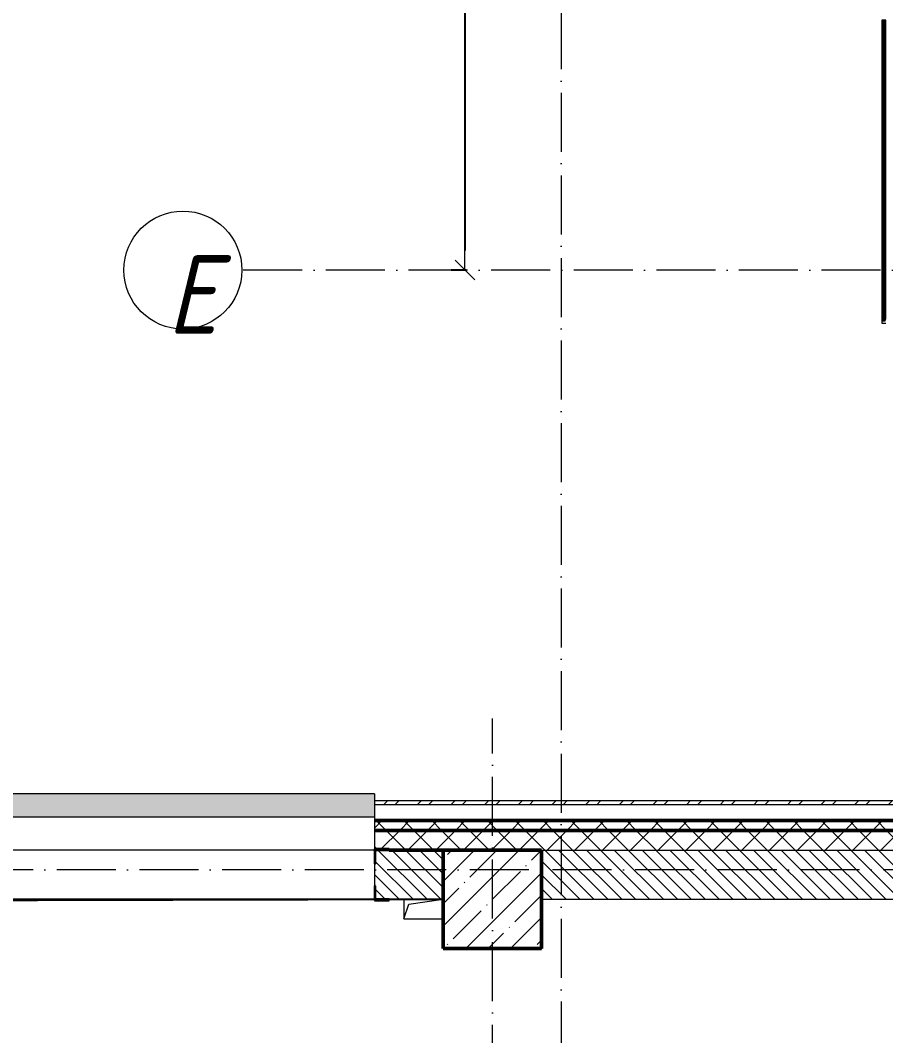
# Model space of a CAD drawing. Header units: millimetres. Extents: x -213536 to 1564669, y -45299 to 942238.
# Drawn here: x 615921 to 620321, y 294819 to 299982 of the extents above; entities that cross this region are included whole.
import ezdxf

# ---------------------------------------------------------------- set-up
doc = ezdxf.new("R2010")
doc.units = ezdxf.units.MM
doc.linetypes.add('50_200_ШТРИХ_1Т_ш5_п1_п1_', pattern=[700, 500, -100, 0, -100])
for name, color, linetype, lineweight in [('3) ЖБ 4м', 3, 'Continuous', 30), ('3.1) ЖБ окна 1.2 м', 102, 'Continuous', 30), ('A-____-____-DIMS', 7, 'Continuous', 9), ('A-GENM-____-MCUT', 7, 'Continuous', 25), ('A-GENM-____-OTLN', 7, 'Continuous', 9), ('A-GENM-____-OTLN-1', 7, 'Continuous', 25), ('A-GLAZ-____-OTLN', 7, 'Continuous', 9), ('A-WALL-____-MCUT-2', 7, 'Continuous', 50), ('A-WALL-____-MCUT-3', 7, 'Continuous', 9), ('A-WALL-____-OTLN', 7, 'Continuous', 9), ('A-WALL-____-PATT-1', 7, 'Continuous', 9), ('A-WALL-FNSH-MCUT-1', 7, 'Continuous', 9), ('S-COLS-____-MCUT', 7, 'Continuous', 50), ('S-COLS-____-OTLN', 7, 'Continuous', 9), ('S-GRID-____-IDEN', 7, 'Continuous', 9), ('S-GRID-____-OTLN-1', 7, '50_200_ШТРИХ_1Т_ш5_п1_п1_', 9)]:
    doc.layers.add(name, color=color, linetype=linetype, lineweight=lineweight)
doc.layers.add('A-GLAZ-____-OTLN-1', color=7, linetype='Continuous', lineweight=9, true_color=0xc0c0c0)
doc.styles.add('ISOCPEUR_I', font='isocpeui.ttf', dxfattribs={"width": 0.9, "height": 2.5})
doc.styles.add('СПДС', font='isocpeur.ttf', dxfattribs={"width": 0.9})
doc.dimstyles.new('Размера А3', dxfattribs={"dimtxt": 200, "dimasz": 100, "dimexe": 70, "dimexo": 100, "dimgap": 20, "dimtad": 1, "dimdec": 0, "dimrnd": 10, "dimzin": 0, "dimdsep": 46, "dimtxsty": 'СПДС', "dimblk": 'ARROWHEAD_6', "dimcen": 1, "dimclrd": 256, "dimclre": 256, "dimclrt": 256, "dimazin": 0, "dimtfac": 1, "dimtdec": 0, "dimtmove": 2, "dimatfit": 3, "dimfxl": 1, "dimtolj": 1, "dimtzin": 0, "dimarcsym": 0})
pattern_1 = [(45, (549721.47, 286281.11), (-70.71068, 70.71068), []), (135, (549721.47, 286281.11), (-70.71068, -70.71068), [])]
pattern_2 = [(135, (549721.475, 286281.11), (-35.35534, -35.35534), [])]

# ---------------------------------------------------------------- blocks, each defined once
blk = doc.blocks.new('BSC_Колонна _Прямоугольная - 500х500-V117-АР1_План отверстий 3 этажа в осях 1-64_А-ГГ')
at = {"layer": 'S-COLS-____-OTLN'}
h = blk.add_hatch(dxfattribs=at)
h.set_pattern_fill('FP_140', color=256, style=0, pattern_type=2)
h.set_pattern_definition([(45, (-68600, -9231.04), (-114.04925, 114.04925), []), (45, (-68485.95, -9231.04), (-114.04925, 114.04925), [201.613, -40.323, 3.353, -36.97])])
h.paths.add_polyline_path([(-250, -250), (250, -250), (250, 250), (-250, 250)], flags=0)
at = {"layer": 'S-COLS-____-MCUT'}
for p, q in [((250, 250), (-250, 250)), ((-250, 250), (-250, -250)), ((250, -250), (250, 250)), ((-250, -250), (250, -250))]:
    blk.add_line(p, q, dxfattribs=at)
blk = doc.blocks.new('Фахверк_СКБ_Уголок - 250_2700-27497298-АР1_План отверстий 3 этажа в осях 1-64_А-ГГ')
at = {"layer": 'A-GENM-____-MCUT'}
for p, q in [((200, 181), (125, 181)), ((125, 181), (125, 106)), ((131, 106), (131, 175)), ((131, 175), (200, 175)), ((200, 175), (200, 181)), ((125, 106), (131, 106)), ((131, -6), (125, -6)), ((125, -6), (125, -81)), ((131, -75), (131, -6)), ((125, -81), (200, -81)), ((200, -75), (131, -75)), ((200, -81), (200, -75))]:
    blk.add_line(p, q, dxfattribs=at)
blk = doc.blocks.new('AR_Отверстие прямоугольное _в плите_ - AR_Отверстие прямоугольное _в плите_-V180-АР1_План отверстий 3 этажа в осях 1-64_А-ГГ')
at = {"layer": 'A-GENM-____-OTLN'}
for p, q in [((-100, 50), (-100, -50)), ((-100, -50), (-75, 25)), ((-75, 25), (100, 50)), ((-100, -50), (100, -50))]:
    blk.add_line(p, q, dxfattribs=at)
blk = doc.blocks.new('Отлив_СКБ - Отлив витража_120_НВФ-31885342-АР1_План отверстий 3 этажа в осях 1-64_А-ГГ')
at = {"layer": 'A-GLAZ-____-OTLN-1'}
for points in [[(7800, -2), (7800, 0), (0, 0), (0, -2), (6195.9, -2)], [(7800, -120), (7800, -2), (0, -2), (0, -120), (6195.9, -120)]]:
    blk.add_hatch(color=256, dxfattribs=at).paths.add_polyline_path(points, flags=0)
at = {"layer": 'A-GLAZ-____-OTLN'}
for p, q in [((0, 0), (7800, 0)), ((7800, -2), (0, -2)), ((0, -120), (0, -83)), ((7800, -83), (7800, -120)), ((0, -120), (7800, -120))]:
    blk.add_line(p, q, dxfattribs=at)
blk = doc.blocks.new('Ось сетки - Круг_Ø6_00__ISO-2_5_0_9K_-25732049-АР1_План отверстий 3 этажа в осях 1-64_А-ГГ')
at = {"layer": 'S-GRID-____-IDEN'}
blk.add_circle((0, 0), 3, dxfattribs=at)
blk = doc.blocks.new('ARROWHEAD_6')
at = {"color": 0, "linetype": 'Continuous'}
for p, q in [((0, 0), (-1, 0)), ((-0.5, -0.5), (0.5, 0.5))]:
    blk.add_line(p, q, dxfattribs=at)
blk = doc.blocks.new('*D5335')
at = {"layer": 'A-____-____-DIMS', "lineweight": -2, "transparency": 16777216}
for p, q in [((618187.9, 302612.2), (618111.8, 302612.2)), ((618181.8, 302512.2), (618181.8, 298812.2)), ((618187.9, 298712.2), (618111.8, 298712.2))]:
    blk.add_line(p, q, dxfattribs=at)
at = {"layer": 'Defpoints', "color": 0, "lineweight": 50, "transparency": 16777216}
for p in [(618287.9, 302612.2), (618181.8, 298712.2), (618287.9, 298712.2)]:
    blk.add_point(p, dxfattribs=at)
at = {"layer": 'A-____-____-DIMS', "lineweight": -2, "transparency": 16777216, "xscale": 100, "yscale": 100, "zscale": 100}
for p, rotation in [((618181.8, 302612.2), 90), ((618181.8, 298712.2), 270)]:
    blk.add_blockref('ARROWHEAD_6', p, dxfattribs=dict(at, rotation=rotation))
at = {"layer": 'A-____-____-DIMS', "transparency": 16777216, "insert": (617961.8, 300662.2), "char_height": 400, "attachment_point": 5, "rotation": 90, "style": 'СПДС'}
blk.add_mtext('\\A1;3900', dxfattribs=at)

msp = doc.modelspace()

# ---------------------------------------------------------------- hatches: boundary and pattern name
at = {"layer": 'A-WALL-____-PATT-1'}
h = msp.add_hatch(dxfattribs=at)
h.set_pattern_fill('FP_3', color=256, style=0, pattern_type=2)
h.set_pattern_definition([(45, (549721.47, 286281.11), (-85.53659, 85.53659), []), (45, (549778.5, 286281.11), (-85.53659, 85.53659), [])])
h.paths.add_polyline_path([(621586.5, 295992.2), (621586.5, 296012.2), (617721.5, 296012.2), (617721.5, 295992.2), (620406.4, 295992.2)], flags=0)
h.paths.add_polyline_path([(609801.6, 295992.2), (609921.5, 295992.2), (609921.5, 296012.2), (608721.5, 296012.2), (608721.5, 295992.2)], flags=0)
h.paths.add_polyline_path([(606266.7, 295992.2), (606921.5, 295992.2), (606921.5, 296012.2), (605721.5, 296012.2), (605721.5, 295992.2)], flags=0)
h.paths.add_polyline_path([(603921.5, 295992.2), (603921.5, 296012.2), (602721.5, 296012.2), (602721.5, 295992.2), (602731.7, 295992.2)], flags=0)
h.paths.add_polyline_path([(600921.5, 295992.2), (600921.5, 296012.2), (599721.5, 296012.2), (599721.5, 295992.2)], flags=0)
h.paths.add_polyline_path([(596721.5, 295992.2), (597921.5, 295992.2), (597921.5, 296012.2), (596721.5, 296012.2)], flags=0)
h.paths.add_polyline_path([(594921.5, 295992.2), (594921.5, 296012.2), (593721.5, 296012.2), (593721.5, 295992.2), (593894.4, 295992.2)], flags=0)
h.paths.add_polyline_path([(590721.5, 295992.2), (591921.5, 295992.2), (591921.5, 296012.2), (590721.5, 296012.2)], flags=0)
h.paths.add_polyline_path([(588921.5, 295992.2), (588921.5, 296012.2), (588056.5, 296012.2), (588056.5, 295992.2), (588592, 295992.2)], flags=0)
h = msp.add_hatch(dxfattribs=at)
h.set_pattern_fill('FP_1', color=256, style=0, pattern_type=2)
h.set_pattern_definition(pattern_1)
h.paths.add_polyline_path([(624071.5, 295862.2), (624071.5, 295912.2), (617721.5, 295912.2), (617721.5, 295862.2), (623941.3, 295862.2)], flags=0)
h.paths.add_polyline_path([(609801.6, 295862.2), (609921.5, 295862.2), (609921.5, 295912.2), (608721.5, 295912.2), (608721.5, 295862.2)], flags=0)
h.paths.add_polyline_path([(606921.5, 295862.2), (606921.5, 295912.2), (605721.5, 295912.2), (605721.5, 295862.2), (606266.7, 295862.2)], flags=0)
h.paths.add_polyline_path([(603921.5, 295862.2), (603921.5, 295912.2), (602721.5, 295912.2), (602721.5, 295862.2), (602731.7, 295862.2)], flags=0)
h.paths.add_polyline_path([(600921.5, 295862.2), (600921.5, 295912.2), (599721.5, 295912.2), (599721.5, 295862.2)], flags=0)
h.paths.add_polyline_path([(596721.5, 295862.2), (597921.5, 295862.2), (597921.5, 295912.2), (596721.5, 295912.2)], flags=0)
h.paths.add_polyline_path([(594921.5, 295862.2), (594921.5, 295912.2), (593721.5, 295912.2), (593721.5, 295862.2), (593894.4, 295862.2)], flags=0)
h.paths.add_polyline_path([(591921.5, 295862.2), (591921.5, 295912.2), (590721.5, 295912.2), (590721.5, 295862.2)], flags=0)
h.paths.add_polyline_path([(588592, 295862.2), (588921.5, 295862.2), (588921.5, 295912.2), (587521.5, 295912.2), (587521.5, 295862.2)], flags=0)
h.paths.add_polyline_path([(584521.5, 295862.2), (585721.5, 295862.2), (585721.5, 295912.2), (584521.5, 295912.2)], flags=0)
h.paths.add_polyline_path([(582721.5, 295862.2), (582721.5, 295912.2), (581521.5, 295912.2), (581522.2, 295862.2)], flags=0)
h.paths.add_polyline_path([(579721.5, 295862.2), (579721.5, 295912.2), (578521.5, 295912.2), (578521.5, 295862.2)], flags=0)
h.paths.add_polyline_path([(576721.5, 295862.2), (576721.5, 295912.2), (573551.5, 295912.2), (573551.5, 295862.2), (574452.3, 295862.2)], flags=0)
h = msp.add_hatch(dxfattribs=at)
h.set_pattern_fill('FP_1', color=256, style=0, pattern_type=2)
h.set_pattern_definition(pattern_1)
h.paths.add_polyline_path([(624071.5, 295762.2), (624071.5, 295862.2), (617721.5, 295862.2), (617721.5, 295768.2), (617796.5, 295768.2), (617796.5, 295762.2), (623941.3, 295762.2)], flags=0)
h.paths.add_polyline_path([(609801.6, 295762.2), (609846.5, 295762.2), (609846.5, 295768.2), (609921.5, 295768.2), (609921.5, 295862.2), (608721.5, 295862.2), (608721.5, 295768.2), (608796.5, 295768.2), (608796.5, 295762.2), (609571.5, 295762.2)], flags=0)
h.paths.add_polyline_path([(606846.5, 295762.2), (606846.5, 295768.2), (606921.5, 295768.2), (606921.5, 295862.2), (605721.5, 295862.2), (605721.5, 295768.2), (605796.5, 295768.2), (605796.5, 295762.2), (606266.7, 295762.2)], flags=0)
h.paths.add_polyline_path([(603846.5, 295762.2), (603846.5, 295768.2), (603921.5, 295768.2), (603921.5, 295862.2), (602721.5, 295862.2), (602721.5, 295768.2), (602796.5, 295768.2), (602796.5, 295762.2), (603571.5, 295762.2)], flags=0)
h.paths.add_polyline_path([(600846.5, 295762.2), (600846.5, 295768.2), (600921.5, 295768.2), (600921.5, 295862.2), (599721.5, 295862.2), (599721.5, 295768.2), (599796.5, 295768.2), (599796.5, 295762.2), (600071.5, 295762.2)], flags=0)
h.paths.add_polyline_path([(597846.5, 295762.2), (597846.5, 295768.2), (597921.5, 295768.2), (597921.5, 295862.2), (596721.5, 295862.2), (596721.5, 295768.2), (596796.5, 295768.2), (596796.5, 295762.2), (597429.3, 295762.2)], flags=0)
h.paths.add_polyline_path([(593796.5, 295762.2), (594846.5, 295762.2), (594846.5, 295768.2), (594921.5, 295768.2), (594921.5, 295862.2), (593721.5, 295862.2), (593721.5, 295768.2), (593796.5, 295768.2)], flags=0)
h.paths.add_polyline_path([(591071.5, 295762.2), (591846.5, 295762.2), (591846.5, 295768.2), (591921.5, 295768.2), (591921.5, 295862.2), (590721.5, 295862.2), (590721.5, 295768.2), (590796.5, 295768.2), (590796.5, 295762.2)], flags=0)
h.paths.add_polyline_path([(588592, 295762.2), (588846.5, 295762.2), (588846.5, 295768.2), (588921.5, 295768.2), (588921.5, 295862.2), (587521.5, 295862.2), (587521.5, 295762.2), (588571.5, 295762.2)], flags=0)
h.paths.add_polyline_path([(585057.1, 295762.2), (585646.5, 295762.2), (585646.5, 295768.2), (585721.5, 295768.2), (585721.5, 295862.2), (584521.5, 295862.2), (584521.5, 295762.2), (585021.5, 295762.2)], flags=0)
h.paths.add_polyline_path([(582646.5, 295762.2), (582646.5, 295768.2), (582721.5, 295768.2), (582721.5, 295862.2), (581521.5, 295862.2), (581522.2, 295768.2), (581596.5, 295768.2), (581596.5, 295762.2)], flags=0)
h.paths.add_polyline_path([(579646.5, 295762.2), (579646.5, 295768.2), (579721.5, 295768.2), (579721.5, 295862.2), (578521.5, 295862.2), (578521.5, 295762.2), (579021.5, 295762.2)], flags=0)
h.paths.add_polyline_path([(576646.5, 295762.2), (576646.5, 295768.2), (576721.5, 295768.2), (576721.5, 295862.2), (573551.5, 295862.2), (573551.5, 295762.2), (576021.5, 295762.2)], flags=0)
h = msp.add_hatch(dxfattribs=at)
h.set_pattern_fill('FP_6', color=256, style=0, pattern_type=2)
h.set_pattern_definition(pattern_2)
h.paths.add_polyline_path([(617796.5, 295512.2), (618071.5, 295512.2), (618071.5, 295762.2), (617727.5, 295762.2), (617727.5, 295693.2), (617721.5, 295693.2), (617721.5, 295581.2), (617727.5, 295581.2), (617727.5, 295512.2)], flags=0)
h.paths.add_polyline_path([(609571.5, 295512.2), (609915.5, 295512.2), (609915.5, 295581.2), (609921.5, 295581.2), (609921.5, 295693.2), (609915.5, 295693.2), (609915.5, 295762.2), (609571.5, 295762.2), (609571.5, 295615.5)], flags=0)
h = msp.add_hatch(dxfattribs=at)
h.set_pattern_fill('FP_6', color=256, style=0, pattern_type=2)
h.set_pattern_definition(pattern_2)
h.paths.add_polyline_path([(621071.5, 295512.2), (621071.5, 295762.2), (618571.5, 295762.2), (618571.5, 295512.2), (620406.4, 295512.2)], flags=0)

# ---------------------------------------------------------------- linework, layer by layer
at = {"layer": '3) ЖБ 4м'}
msp.add_lwpolyline([(618071.5, 295512.2), (618071.5, 295262.2), (618571.5, 295262.2), (618571.5, 295512.2)], dxfattribs=at)
at = {"layer": '3.1) ЖБ окна 1.2 м'}
msp.add_lwpolyline([(618071.5, 295512.2), (612571.5, 295500.2)], dxfattribs=at)
at = {"layer": 'A-WALL-____-MCUT-2'}
for p, q in [((620309.5, 299982.2), (620309.5, 298450.2)), ((620314.5, 299982.2), (620314.5, 298455.2)), ((624071.5, 295912.2), (617721.5, 295912.2)), ((624071.5, 295862.2), (617721.5, 295862.2)), ((617796.5, 295762.2), (618071.5, 295762.2))]:
    msp.add_line(p, q, dxfattribs=at)
at = {"layer": 'A-WALL-____-MCUT-3'}
for p, q in [((624071.5, 295992.2), (617721.5, 295992.2)), ((617721.5, 295992.2), (617721.5, 295768.2)), ((618571.5, 295762.2), (621071.5, 295762.2)), ((617721.5, 295693.2), (617721.5, 295581.2)), ((617796.5, 295512.2), (618071.5, 295512.2)), ((618571.5, 295512.2), (621071.5, 295512.2))]:
    msp.add_line(p, q, dxfattribs=at)
at = {"layer": 'A-WALL-____-OTLN'}
for p, q in [((617721.5, 295762.2), (612571.5, 295762.2)), ((617721.5, 295512.2), (612571.5, 295512.2))]:
    msp.add_line(p, q, dxfattribs=at)
at = {"layer": 'A-WALL-FNSH-MCUT-1'}
for p, q in [((620321.5, 299982.2), (620301.5, 299982.2)), ((620301.5, 299982.2), (620301.5, 298442.2)), ((620321.5, 298462.2), (620321.5, 299982.2)), ((620301.5, 298442.2), (620321.5, 298442.2)), ((621586.5, 296012.2), (617721.5, 296012.2)), ((617721.5, 296012.2), (617721.5, 295992.2)), ((617721.5, 295992.2), (617721.5, 295992.2))]:
    msp.add_line(p, q, dxfattribs=at)
at = {"layer": 'S-GRID-____-OTLN-1', "color": 251, "ltscale": 0.6, "true_color": 0x636466}
for p, q in [((618671.5, 336162.1), (618671.5, 281798.5)), ((640040.3, 298712.2), (617048.2, 298712.2)), ((618321.5, 281971.1), (618321.5, 296431.7)), ((653795.9, 295662.2), (545291.6, 295662.2))]:
    msp.add_line(p, q, dxfattribs=at)

# ---------------------------------------------------------------- block references
at = {"layer": 'A-GENM-____-OTLN'}
msp.add_blockref('AR_Отверстие прямоугольное _в плите_ - AR_Отверстие прямоугольное _в плите_-V180-АР1_План отверстий 3 этажа в осях 1-64_А-ГГ', (617971.5, 295462.2), dxfattribs=at)
at = {"layer": 'A-GENM-____-OTLN-1'}
msp.add_blockref('Фахверк_СКБ_Уголок - 250_2700-27497298-АР1_План отверстий 3 этажа в осях 1-64_А-ГГ', (617596.5, 295587.2), dxfattribs=at)
at = {"layer": 'A-GLAZ-____-OTLN', "rotation": 180}
msp.add_blockref('Отлив_СКБ - Отлив витража_120_НВФ-31885342-АР1_План отверстий 3 этажа в осях 1-64_А-ГГ', (617721.5, 295929.2), dxfattribs=at)
at = {"layer": 'S-COLS-____-OTLN'}
msp.add_blockref('BSC_Колонна _Прямоугольная - 500х500-V117-АР1_План отверстий 3 этажа в осях 1-64_А-ГГ', (618321.5, 295512.2), dxfattribs=at)
at = {"layer": 'S-GRID-____-IDEN', "xscale": 99.99999999999993, "yscale": 99.99999999999993, "zscale": 99.99999999999993, "rotation": 89.9999999999998}
msp.add_blockref('Ось сетки - Круг_Ø6_00__ISO-2_5_0_9K_-25732049-АР1_План отверстий 3 этажа в осях 1-64_А-ГГ', (616748.2, 298712.2), dxfattribs=at)

# ---------------------------------------------------------------- texts
at = {"layer": 'S-GRID-____-IDEN', "insert": (616664.4, 298788.2), "char_height": 400, "width": 202.025, "attachment_point": 1, "style": 'ISOCPEUR_I'}
msp.add_mtext('\\fISOCPEUR|b0|i1|c204|p34|;\\W.9;Е', dxfattribs=at)

# ---------------------------------------------------------------- dimensions: what is measured, and where the dimension line sits
at = {"layer": 'A-____-____-DIMS'}
dim = msp.add_linear_dim(base=(618181.8, 298712.2), p1=(618287.9, 302612.2), p2=(618287.9, 298712.2), angle=90, dimstyle='Размера А3', override={"dimtxt": 400}, dxfattribs=at)
dim.commit()
dim.dimension.update_dxf_attribs({"geometry": '*D5335', "text_midpoint": (617961.8, 300662.2)})

doc.saveas('drawing.dxf')
